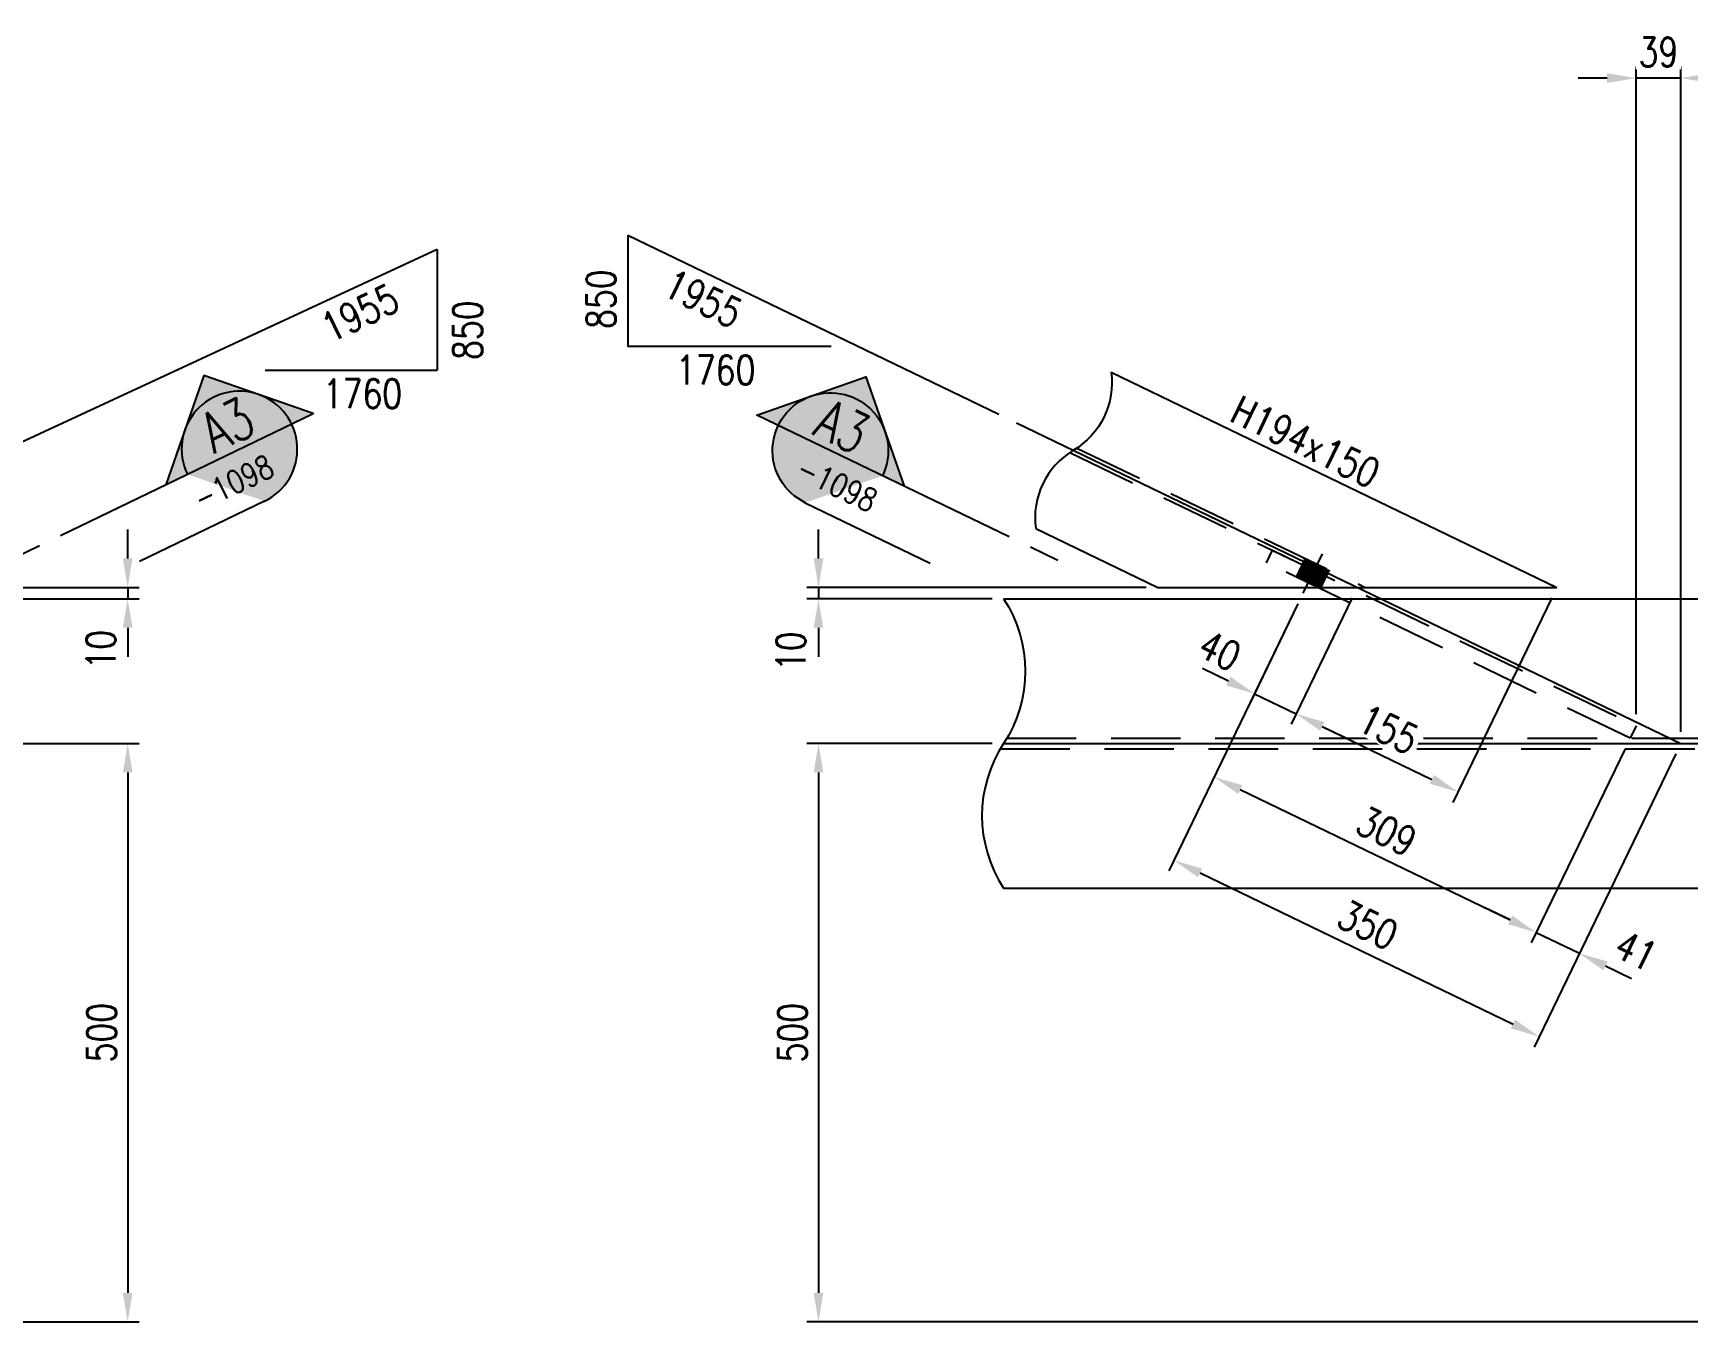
# Model space of a CAD drawing. Header units: millimetres. Extents: x 0 to 232280, y -26939 to 23794.
# Drawn here: x 94866 to 96296, y -23831 to -22717 of the extents above; entities that cross this region are included whole.
import ezdxf
from ezdxf.enums import TextEntityAlignment as Align

# ---------------------------------------------------------------- set-up
doc = ezdxf.new("R2010")
doc.units = ezdxf.units.MM
doc.header["$LTSCALE"] = 30
doc.linetypes.add('JNK-CENTER', pattern=[34, 30, -1.5, 1, -1.5])
doc.linetypes.add('JNK-HIDDEN', pattern=[3, 2, -1])
for name, color, linetype in [('CEN-R', 1, 'JNK-CENTER'), ('CON-C', 4, 'Continuous'), ('CON-G', 3, 'Continuous'), ('CON-W', 7, 'Continuous'), ('CON-Y', 2, 'Continuous'), ('Dim-W', 7, 'Continuous'), ('HID-Y', 2, 'JNK-HIDDEN'), ('TXT-Y', 2, 'Continuous')]:
    doc.layers.add(name, color=color, linetype=linetype)
doc.styles.add('SIMPLEX', font='simplex.shx', dxfattribs={"width": 0.8})
doc.dimstyles.new('DIM40', dxfattribs={"dimscale": 40, "dimtxt": 2.5, "dimasz": 2.5, "dimexe": 1, "dimexo": 1, "dimgap": 1, "dimtad": 1, "dimdec": 0, "dimdsep": 46, "dimtxsty": 'SIMPLEX', "dimcen": 0, "dimclrd": 7, "dimclre": 7, "dimclrt": 2, "dimadec": 1, "dimazin": 2, "dimtfac": 1, "dimtdec": 0, "dimtix": 1, "dimtmove": 2, "dimatfit": 2, "dimfxl": 1, "dimtolj": 1, "dimtzin": 0, "dimarcsym": 1})

# ---------------------------------------------------------------- blocks, each defined once
blk = doc.blocks.new('*D3378')
at = {"layer": 'DEFPOINTS', "color": 0, "transparency": 16777216}
for p in [(94746.99980893004, -23195.9677150533), (94836.78976919019, -23205.9677150532), (94947.66241197259, -23205.9677150532)]:
    blk.add_point(p, dxfattribs=at)
at = {"layer": 'Dim-W', "color": 7, "linetype": 'ByBlock', "lineweight": -2, "transparency": 16777216}
for p, q in [((94947.66241197259, -23170.9677150533), (94947.66241197259, -23145.9677150533)), ((94756.99980893004, -23195.9677150533), (94957.66241197259, -23195.9677150533)), ((94846.78976919019, -23205.9677150532), (94957.66241197259, -23205.9677150532)), ((94947.66241197259, -23195.9677150533), (94947.66241197259, -23205.9677150532)), ((94947.66241197259, -23230.9677150532), (94947.66241197259, -23255.9677150532))]:
    blk.add_line(p, q, dxfattribs=at)
at = {"layer": 'Dim-W', "color": 7, "transparency": 16777216}
blk.add_solid([(94943.49574530592, -23170.9677150533), (94951.82907863926, -23170.9677150533), (94947.66241197259, -23195.9677150533)], dxfattribs=at)
at = {"layer": 'Dim-W', "color": 2, "transparency": 16777216, "insert": (94924.51339305541, -23249.89076361314), "char_height": 25, "attachment_point": 5, "rotation": 90, "style": 'SIMPLEX', "bg_fill": 3, "box_fill_scale": 1.1, "bg_fill_color": 256, "bg_fill_true_color": 13158600, "bg_fill_transparency": 0}
blk.add_mtext('\\A1;10', dxfattribs=at)
at = {"layer": 'Dim-W', "color": 7, "transparency": 16777216}
blk.add_solid([(94943.49574530592, -23230.9677150532), (94951.82907863926, -23230.9677150532), (94947.66241197259, -23205.9677150532)], dxfattribs=at)
blk = doc.blocks.new('*D3379')
at = {"layer": 'DEFPOINTS', "color": 0, "transparency": 16777216}
for p in [(94836.78976919025, -23330.9677150533), (94245.01384328652, -23830.96771505331), (94947.66241197259, -23830.96771505331)]:
    blk.add_point(p, dxfattribs=at)
at = {"layer": 'Dim-W', "color": 7, "linetype": 'ByBlock', "lineweight": -2, "transparency": 16777216}
for p, q in [((94846.78976919025, -23330.9677150533), (94957.66241197259, -23330.9677150533)), ((94947.66241197259, -23355.9677150533), (94947.66241197259, -23805.96771505331)), ((94255.01384328652, -23830.96771505331), (94957.66241197259, -23830.96771505331))]:
    blk.add_line(p, q, dxfattribs=at)
at = {"layer": 'Dim-W', "color": 7, "transparency": 16777216}
for points in [[(94943.49574530592, -23355.9677150533), (94951.82907863926, -23355.9677150533), (94947.66241197259, -23330.9677150533)], [(94943.49574530592, -23805.96771505331), (94951.82907863926, -23805.96771505331), (94947.66241197259, -23830.96771505331)]]:
    blk.add_solid(points, dxfattribs=at)
at = {"layer": 'Dim-W', "color": 2, "transparency": 16777216, "insert": (94925.16241197259, -23580.96771505329), "char_height": 25, "attachment_point": 5, "rotation": 90, "style": 'SIMPLEX', "bg_fill": 3, "box_fill_scale": 1.1, "bg_fill_color": 256, "bg_fill_true_color": 13158600, "bg_fill_transparency": 0}
blk.add_mtext('\\A1;500', dxfattribs=at)
blk = doc.blocks.new('*D3234')
at = {"layer": 'DEFPOINTS', "color": 0, "transparency": 16777216}
for p in [(95963.3377751996, -23201.08409318652), (96010.22938078945, -23195.96771505339), (95957.42806518338, -23305.29749795618)]:
    blk.add_point(p, dxfattribs=at)
at = {"layer": 'Dim-W', "color": 7, "linetype": 'ByBlock', "lineweight": -2, "transparency": 16777216}
for p, q in [((96005.88045937633, -23204.97254056766), (95953.07914377027, -23314.30232347046)), ((95958.98885378649, -23210.08891870079), (95917.05984171316, -23296.906637818)), ((95898.89669934056, -23277.02950877095), (95876.38463555487, -23266.15720523817)), ((95921.40876312627, -23287.90181230372), (95957.42806518338, -23305.29749795618)), ((95979.94012896907, -23316.16980148896), (96002.45219275476, -23327.04210502174))]:
    blk.add_line(p, q, dxfattribs=at)
at = {"layer": 'Dim-W', "color": 7, "transparency": 16777216}
blk.add_solid([(95981.75217955787, -23312.41779085801), (95978.12807838028, -23319.92181211991), (95957.42806518338, -23305.29749795618)], dxfattribs=at)
at = {"layer": 'Dim-W', "color": 2, "transparency": 16777216, "insert": (95891.42466000677, -23250.67737316943), "char_height": 25, "attachment_point": 5, "rotation": 334.2215691379814, "style": 'SIMPLEX', "bg_fill": 3, "box_fill_scale": 1.1, "bg_fill_color": 256, "bg_fill_true_color": 13158600, "bg_fill_transparency": 0}
blk.add_mtext('\\A1;40', dxfattribs=at)
at = {"layer": 'Dim-W', "color": 7, "transparency": 16777216}
blk.add_solid([(95900.70874992936, -23273.27749814), (95897.08464875177, -23280.78151940189), (95921.40876312627, -23287.90181230372)], dxfattribs=at)
blk = doc.blocks.new('*D3235')
at = {"layer": 'DEFPOINTS', "color": 0, "transparency": 16777216}
for p in [(96182.68593466847, -23195.96771505341), (95957.42806518309, -23305.29749795598), (96097.26770846407, -23372.83368931326)]:
    blk.add_point(p, dxfattribs=at)
at = {"layer": 'Dim-W', "color": 7, "linetype": 'ByBlock', "lineweight": -2, "transparency": 16777216}
for p, q in [((96178.33701325535, -23204.97254056768), (96092.91878705096, -23381.83851482754)), ((95953.07914376998, -23314.30232347026), (95953.07914376978, -23314.30232347067)), ((95979.94012896859, -23316.16980148917), (96074.75564467839, -23361.96138578048))]:
    blk.add_line(p, q, dxfattribs=at)
at = {"layer": 'Dim-W', "color": 7, "transparency": 16777216}
for points in [[(95981.7521795574, -23312.41779085822), (95978.1280783798, -23319.92181212012), (95957.42806518289, -23305.29749795639)], [(96076.5676952672, -23358.20937514953), (96072.9435940896, -23365.71339641143), (96097.26770846407, -23372.83368931326)]]:
    blk.add_solid(points, dxfattribs=at)
at = {"layer": 'Dim-W', "color": 2, "transparency": 16777216, "insert": (96037.13296000297, -23318.80473622771), "char_height": 25, "attachment_point": 5, "rotation": 334.2215691379814, "style": 'SIMPLEX', "bg_fill": 3, "box_fill_scale": 1.1, "bg_fill_color": 256, "bg_fill_true_color": 13158600, "bg_fill_transparency": 0}
blk.add_mtext('\\A1;155', dxfattribs=at)
blk = doc.blocks.new('*D3236')
at = {"layer": 'DEFPOINTS', "color": 0, "transparency": 16777216}
for p in [(95963.3377751996, -23201.08409318652), (96289.75879255417, -23330.96771505336), (96167.37473433831, -23584.3747061846)]:
    blk.add_point(p, dxfattribs=at)
at = {"layer": 'Dim-W', "color": 7, "linetype": 'ByBlock', "lineweight": -2, "transparency": 16777216}
for p, q in [((95958.98885378649, -23210.08891870079), (95847.47709910297, -23440.98384604725)), ((96285.40987114108, -23339.97254056764), (96163.0258129252, -23593.37953169888)), ((95874.33808430177, -23442.85132406575), (96144.86267055263, -23573.50240265182))]:
    blk.add_line(p, q, dxfattribs=at)
at = {"layer": 'Dim-W', "color": 7, "transparency": 16777216}
for points in [[(95876.15013489057, -23439.0993134348), (95872.52603371297, -23446.6033346967), (95851.82602051608, -23431.97902053297)], [(96146.67472114143, -23569.75039202087), (96143.05061996383, -23577.25441328277), (96167.37473433831, -23584.3747061846)]]:
    blk.add_solid(points, dxfattribs=at)
at = {"layer": 'Dim-W', "color": 2, "transparency": 16777216, "insert": (96019.38545060669, -23487.91600595166), "char_height": 25, "attachment_point": 5, "rotation": 334.2215691379814, "style": 'SIMPLEX', "bg_fill": 3, "box_fill_scale": 1.1, "bg_fill_color": 256, "bg_fill_true_color": 13158600, "bg_fill_transparency": 0}
blk.add_mtext('\\A1;350', dxfattribs=at)
blk = doc.blocks.new('*D3237')
at = {"layer": 'DEFPOINTS', "color": 0, "transparency": 16777216}
for p in [(96245.9498347196, -23326.4677150534), (95886.61739182098, -23359.94041641759), (96164.88052992834, -23494.32886379895)]:
    blk.add_point(p, dxfattribs=at)
at = {"layer": 'Dim-W', "color": 7, "linetype": 'ByBlock', "lineweight": -2, "transparency": 16777216}
for p, q in [((96241.6009133065, -23335.47254056767), (96160.53160851522, -23503.33368931323)), ((95882.26847040787, -23368.94524193187), (95882.26847040749, -23368.94524193268)), ((95909.12945560628, -23370.81271995118), (96142.36846614265, -23483.45656026618))]:
    blk.add_line(p, q, dxfattribs=at)
at = {"layer": 'Dim-W', "color": 7, "transparency": 16777216}
for points in [[(95910.94150619509, -23367.06070932023), (95907.31740501749, -23374.56473058213), (95886.61739182059, -23359.9404164184)], [(96144.18051673145, -23479.70454963522), (96140.55641555384, -23487.20857089712), (96164.88052992834, -23494.32886379895)]]:
    blk.add_solid(points, dxfattribs=at)
at = {"layer": 'Dim-W', "color": 2, "transparency": 16777216, "insert": (96035.53403405396, -23406.87378270155), "char_height": 25, "attachment_point": 5, "rotation": 334.2215691379814, "style": 'SIMPLEX', "bg_fill": 3, "box_fill_scale": 1.1, "bg_fill_color": 256, "bg_fill_true_color": 13158600, "bg_fill_transparency": 0}
blk.add_mtext('\\A1;309', dxfattribs=at)
blk = doc.blocks.new('*D3238')
at = {"layer": 'DEFPOINTS', "color": 0, "transparency": 16777216}
for p in [(96164.88052992783, -23494.32886379873), (96202.1661056427, -23512.3361020701), (96202.16610564271, -23512.33610207007)]:
    blk.add_point(p, dxfattribs=at)
at = {"layer": 'Dim-W', "color": 7, "linetype": 'ByBlock', "lineweight": -2, "transparency": 16777216}
for p, q in [((96142.3684661421, -23483.45656026602), (96119.85640235641, -23472.58425673324)), ((96164.8805299278, -23494.32886379879), (96202.16610564271, -23512.33610207007)), ((96224.67816942841, -23523.20840560285), (96247.1902332141, -23534.08070913563))]:
    blk.add_line(p, q, dxfattribs=at)
at = {"layer": 'Dim-W', "color": 7, "transparency": 16777216}
blk.add_solid([(96144.18051673089, -23479.70454963507), (96140.55641555329, -23487.20857089696), (96164.8805299278, -23494.32886379879)], dxfattribs=at)
at = {"layer": 'Dim-W', "color": 2, "transparency": 16777216, "insert": (96251.07464078949, -23510.13111940876), "char_height": 25, "attachment_point": 5, "rotation": 334.2215691379814, "style": 'SIMPLEX', "bg_fill": 3, "box_fill_scale": 1.1, "bg_fill_color": 256, "bg_fill_true_color": 13158600, "bg_fill_transparency": 0}
blk.add_mtext('\\A1;41', dxfattribs=at)
at = {"layer": 'Dim-W', "color": 7, "transparency": 16777216}
blk.add_solid([(96226.49022001721, -23519.4563949719), (96222.86611883962, -23526.9604162338), (96202.16610564271, -23512.33610207007)], dxfattribs=at)
blk = doc.blocks.new('*D3239')
at = {"layer": 'DEFPOINTS', "color": 0, "transparency": 16777216}
for p in [(95544.65086477238, -23205.9677150533), (95704.61562257164, -23205.9677150533), (95837.77282691057, -23195.9677150534)]:
    blk.add_point(p, dxfattribs=at)
at = {"layer": 'Dim-W', "color": 7, "linetype": 'ByBlock', "lineweight": -2, "transparency": 16777216}
for p, q in [((95544.65086477238, -23170.9677150534), (95544.65086477238, -23145.9677150534)), ((95827.77282691057, -23195.9677150534), (95534.65086477238, -23195.9677150534)), ((95694.61562257164, -23205.9677150533), (95534.65086477238, -23205.9677150533)), ((95544.65086477238, -23195.9677150534), (95544.65086477238, -23205.9677150533)), ((95544.65086477238, -23230.9677150533), (95544.65086477238, -23255.9677150533))]:
    blk.add_line(p, q, dxfattribs=at)
at = {"layer": 'Dim-W', "color": 7, "transparency": 16777216}
blk.add_solid([(95540.48419810571, -23170.9677150534), (95548.81753143905, -23170.9677150534), (95544.65086477238, -23195.9677150534)], dxfattribs=at)
at = {"layer": 'Dim-W', "color": 2, "transparency": 16777216, "insert": (95520.77010527547, -23251.203844878), "char_height": 25, "attachment_point": 5, "rotation": 90, "style": 'SIMPLEX', "bg_fill": 3, "box_fill_scale": 1.1, "bg_fill_color": 256, "bg_fill_true_color": 13158600, "bg_fill_transparency": 0}
blk.add_mtext('\\A1;10', dxfattribs=at)
at = {"layer": 'Dim-W', "color": 7, "transparency": 16777216}
blk.add_solid([(95540.48419810571, -23230.9677150533), (95548.81753143905, -23230.9677150533), (95544.65086477238, -23205.9677150533)], dxfattribs=at)
blk = doc.blocks.new('*D3240')
at = {"layer": 'DEFPOINTS', "color": 0, "transparency": 16777216}
for p in [(95704.61562257164, -23330.9677150533), (95544.65086477238, -23830.96771505341), (96339.75879255406, -23830.96771505341)]:
    blk.add_point(p, dxfattribs=at)
at = {"layer": 'Dim-W', "color": 7, "linetype": 'ByBlock', "lineweight": -2, "transparency": 16777216}
for p, q in [((95694.61562257164, -23330.9677150533), (95534.65086477238, -23330.9677150533)), ((95544.65086477238, -23355.9677150533), (95544.65086477238, -23805.96771505341)), ((96329.75879255406, -23830.96771505341), (95534.65086477238, -23830.96771505341))]:
    blk.add_line(p, q, dxfattribs=at)
at = {"layer": 'Dim-W', "color": 7, "transparency": 16777216}
for points in [[(95540.48419810571, -23355.9677150533), (95548.81753143905, -23355.9677150533), (95544.65086477238, -23330.9677150533)], [(95540.48419810571, -23805.96771505341), (95548.81753143905, -23805.96771505341), (95544.65086477238, -23830.96771505341)]]:
    blk.add_solid(points, dxfattribs=at)
at = {"layer": 'Dim-W', "color": 2, "transparency": 16777216, "insert": (95522.15086477238, -23580.96771505334), "char_height": 25, "attachment_point": 5, "rotation": 90, "style": 'SIMPLEX', "bg_fill": 3, "box_fill_scale": 1.1, "bg_fill_color": 256, "bg_fill_true_color": 13158600, "bg_fill_transparency": 0}
blk.add_mtext('\\A1;500', dxfattribs=at)
blk = doc.blocks.new('*D3241')
at = {"layer": 'DEFPOINTS', "color": 0, "transparency": 16777216}
for p in [(96289.75879255414, -22755.74618091188), (96464.75879255409, -22872.20044934997), (96289.75879255414, -23330.96771505337)]:
    blk.add_point(p, dxfattribs=at)
at = {"layer": 'Dim-W', "color": 7, "linetype": 'ByBlock', "lineweight": -2, "transparency": 16777216}
for p, q in [((96289.75879255414, -23320.96771505337), (96289.75879255414, -22745.74618091188)), ((96464.75879255409, -22862.20044934997), (96464.75879255409, -22745.74618091188)), ((96439.75879255409, -22755.74618091188), (96314.75879255414, -22755.74618091188))]:
    blk.add_line(p, q, dxfattribs=at)
at = {"layer": 'Dim-W', "color": 7, "transparency": 16777216}
for points in [[(96314.75879255414, -22751.57951424521), (96314.75879255414, -22759.91284757855), (96289.75879255414, -22755.74618091188)], [(96439.75879255409, -22751.57951424521), (96439.75879255409, -22759.91284757855), (96464.75879255409, -22755.74618091188)]]:
    blk.add_solid(points, dxfattribs=at)
at = {"layer": 'Dim-W', "color": 2, "transparency": 16777216, "insert": (96377.25879255412, -22733.24618091188), "char_height": 25, "attachment_point": 5, "style": 'SIMPLEX', "bg_fill": 3, "box_fill_scale": 1.1, "bg_fill_color": 256, "bg_fill_true_color": 13158600, "bg_fill_transparency": 0}
blk.add_mtext('\\A1;175', dxfattribs=at)
blk = doc.blocks.new('*D3244')
at = {"layer": 'DEFPOINTS', "color": 0, "transparency": 16777216}
for p in [(96251.16854041535, -22755.74618091188), (96289.75879255414, -22755.74618091188), (96251.16854041535, -23315.66192443625)]:
    blk.add_point(p, dxfattribs=at)
at = {"layer": 'Dim-W', "color": 7, "linetype": 'ByBlock', "lineweight": -2, "transparency": 16777216}
for p, q in [((96251.16854041535, -23305.66192443625), (96251.16854041535, -22745.74618091188)), ((96226.16854041535, -22755.74618091188), (96201.16854041535, -22755.74618091188)), ((96289.75879255414, -22755.74618091188), (96251.16854041535, -22755.74618091188)), ((96314.75879255414, -22755.74618091188), (96339.75879255414, -22755.74618091188))]:
    blk.add_line(p, q, dxfattribs=at)
at = {"layer": 'Dim-W', "color": 7, "transparency": 16777216}
for points in [[(96226.16854041535, -22751.57951424521), (96226.16854041535, -22759.91284757855), (96251.16854041535, -22755.74618091188)], [(96314.75879255414, -22751.57951424521), (96314.75879255414, -22759.91284757855), (96289.75879255414, -22755.74618091188)]]:
    blk.add_solid(points, dxfattribs=at)
at = {"layer": 'Dim-W', "color": 2, "transparency": 16777216, "insert": (96270.46366648475, -22733.24618091188), "char_height": 25, "attachment_point": 5, "style": 'SIMPLEX', "bg_fill": 3, "box_fill_scale": 1.1, "bg_fill_color": 256, "bg_fill_true_color": 13158600, "bg_fill_transparency": 0}
blk.add_mtext('\\A1;39', dxfattribs=at)
blk = doc.blocks.new('SECMARK1')
at = {"layer": 'CON-Y'}
h = blk.add_hatch(color=256, dxfattribs=at)
edge = h.paths.add_edge_path()
edge.add_line((21.82666666666668, 7.071067811865485), (18.29113276073393, 3.535533905932776))
edge.add_arc((21.82666666666668, 4.707345624410664e-14), 5.000000000000002, 44.99999999999977, 135.0000000000001, ccw=False)
edge.add_line((25.36220057259943, 3.535533905932773), (21.82666666666668, 7.071067811865485))
h = blk.add_hatch(color=256, dxfattribs=at)
edge = h.paths.add_edge_path()
edge.add_line((14.75559885480128, 4.707345624410664e-14), (16.82666666666668, 1.689559442740931e-14))
edge.add_arc((21.82666666666668, 4.618527782440651e-14), 5, 135.0000000000001, 180.0000000000003, ccw=False)
edge.add_line((18.29113276073393, 3.535533905932776), (14.75559885480128, 4.707345624410664e-14))
edge = h.paths.add_edge_path()
edge.add_arc((21.82666666666668, 4.736951571734001e-14), 5, 270, 540.0000000000005)
h = blk.add_hatch(color=256, dxfattribs=at)
edge = h.paths.add_edge_path()
edge.add_line((26.82666666666668, 4.332076805060308e-14), (28.89773447853207, 4.736951571734001e-14))
edge.add_line((28.89773447853207, 4.736951571734001e-14), (25.36220057259943, 3.535533905932773))
edge.add_arc((21.82666666666668, 4.951594689828198e-14), 5, -1.1368683772161603e-13, 44.999999999999716, ccw=False)
at = {"layer": 'CON-C'}
blk.add_line((0, 0), (2.633333333333307, 0), dxfattribs=at)
blk.add_lwpolyline([(4.666666666666639, 0), (28.89773447853207, 4.736951571734001e-14), (21.82666666666668, 7.071067811865485), (14.75559885480128, 4.736951571734001e-14)], dxfattribs=at)
at = {"layer": 'CON-Y'}
blk.add_line((21.82666666666668, -4.999999999999953), (9.823333333333341, -4.999999999999953), dxfattribs=at)
blk.add_arc((21.82666666666668, 4.736951571734001e-14), 5, 270, 180.0000000000004, dxfattribs=at)
at = {"layer": 'CON-C', "style": 'SIMPLEX', "width": 0.8}
blk.add_attdef('TAG', text='', height=3.5, dxfattribs=at).set_placement((21.80333333333334, 0.5800000000000568), align=Align.CENTER)
at = {"layer": 'CON-Y', "style": 'SIMPLEX', "width": 0.8}
blk.add_attdef('H0000-0000', text='', height=2, dxfattribs=at).set_placement((24.66333333333334, -3.379999999999943), align=Align.RIGHT)

msp = doc.modelspace()

# ---------------------------------------------------------------- linework, layer by layer
at = {"layer": 'CEN-R'}
for p, q in [((95715.87352024479, -23053.80721422222), (96289.75879255417, -23330.96771505338)), ((95979.86367656951, -23166.86575623237), (95963.33777519959, -23201.08409318655)), ((95704.61562257158, -23330.9677150534), (97383.40762281386, -23330.9677150534))]:
    msp.add_line(p, q, dxfattribs=at)
at = {"layer": 'CON-G'}
for p, q in [((95797.57505818736, -23009.97666675288), (96182.68593466847, -23195.96771505341)), ((95732.34123699027, -23145.04904946689), (95837.77282691057, -23195.9677150534)), ((95704.6156225717, -23205.9677150534), (97383.40762281397, -23205.9677150534)), ((95837.77282691057, -23195.96771505341), (96182.68593466844, -23195.96771505341)), ((95704.61562257164, -23455.9677150534), (97383.40762281389, -23455.9677150534))]:
    msp.add_line(p, q, dxfattribs=at)
at = {"layer": 'CON-W'}
for p, q in [((95379.85037940044, -22891.52331097357), (95700.44760287527, -23046.35719731081)), ((95379.85037940044, -22891.52331097357), (95379.8503794006, -22987.67357391644)), ((95215.19477113525, -22903.94137180742), (94847.64457642556, -23074.50958383623)), ((95215.19477113525, -22903.94137180742), (95215.19477113517, -23008.18015169337)), ((95555.47122496896, -22987.67357391644), (95379.8503794006, -22987.67357391644)), ((95066.38210183874, -23008.18015169337), (95215.19477113517, -23008.18015169337))]:
    msp.add_line(p, q, dxfattribs=at)
for points in [[(95797.57505818736, -23009.97666675288, -0.2992863225903411), (95764.9581475888, -23077.51285810986, 0.2992863225907001), (95732.34123699027, -23145.04904946685)], [(95704.61562257164, -23205.9677150533, -0.2992863225903411), (95704.61562257164, -23330.9677150533, 0.2992863225907001), (95704.61562257164, -23455.9677150533)]]:
    msp.add_lwpolyline(points, format="xyb", dxfattribs=at)
at = {"layer": 'CON-W', "const_width": 23}
msp.add_lwpolyline([(95975.51475515636, -23175.87058174657), (95967.68669661268, -23192.07926767226)], dxfattribs=at)
at = {"layer": 'CON-W'}
msp.add_lwpolyline([(95975.51475515636, -23175.87058174657), (95967.68669661271, -23192.07926767226)], dxfattribs=at)
at = {"layer": 'HID-Y'}
for p, q in [((95761.97581248195, -23079.40407287754), (96003.33111863435, -23195.96771505341)), ((95767.94048269559, -23075.62164334221), (96017.12764294469, -23195.96771505341)), ((95931.66739455573, -23174.68358201977), (95936.88610025152, -23163.87779140261)), ((95936.88610025152, -23163.87779140261), (96251.16854041538, -23315.66192443627)), ((96245.94983471962, -23326.46771505341), (95931.66739455573, -23174.68358201977)), ((95965.15920581497, -23170.86932212151), (95957.3311472713, -23187.07800804716)), ((95965.15920581494, -23170.86932212151), (95957.3311472713, -23187.07800804716)), ((95985.87030449777, -23180.87184137174), (95978.0422459541, -23197.08052729739)), ((95985.87030449777, -23180.87184137174), (95978.0422459541, -23197.08052729739)), ((96251.16854041538, -23315.66192443627), (96245.94983471959, -23326.4677150534)), ((95701.8050942797, -23335.4677150534), (97380.59709452197, -23335.4677150534)), ((95707.42615086347, -23326.4677150534), (97386.21815110574, -23326.4677150534))]:
    msp.add_line(p, q, dxfattribs=at)

# ---------------------------------------------------------------- texts
at = {"layer": 'CON-Y', "style": 'SIMPLEX', "width": 0.8}
for s, rotation, p in [('1955', 25.77843086201559, (95122.97309394737, -22984.85995587365)), ('850', 90.00000000000117, (95369.29707907874, -22972.59093820842)), ('1955', 334.2215691379814, (95408.67079588232, -22942.72350691514)), ('850', 90, (95254.02305316785, -22999.40241909657))]:
    msp.add_text(s, height=25, rotation=rotation, dxfattribs=at).set_placement(p)
for p in [(95421.52712610169, -23020.57562398006), (95116.31512413535, -23041.08220175699)]:
    msp.add_text('1760', height=25, dxfattribs=at).set_placement(p)
at = {"layer": 'TXT-Y', "style": 'SIMPLEX', "width": 0.8}
msp.add_text('H194x150', height=25, rotation=334.2215691379819, dxfattribs=at).set_placement((95898.71582949386, -23051.59300115696))

# ---------------------------------------------------------------- dimensions: what is measured, and where the dimension line sits
at = {"layer": 'Dim-W'}
dim = msp.add_linear_dim(base=(94947.66241197259, -23205.9677150532), p1=(94746.99980893004, -23195.9677150533), p2=(94836.78976919019, -23205.9677150532), angle=90, dimstyle='DIM40', override={"dimscale": 10, "dimtix": 0, "dimtfill": 1}, dxfattribs=at)
dim.commit()
dim.dimension.update_dxf_attribs({"geometry": '*D3378', "text_midpoint": (94924.51339305541, -23249.89076361314), "dimtype": 160})
dim = msp.add_linear_dim(base=(94947.66241197259, -23830.96771505331), p1=(94836.78976919025, -23330.9677150533), p2=(94245.01384328652, -23830.96771505331), angle=90, dimstyle='DIM40', override={"dimscale": 10, "dimtix": 0, "dimtfill": 1}, dxfattribs=at)
dim.commit()
dim.dimension.update_dxf_attribs({"geometry": '*D3379', "text_midpoint": (94925.16241197259, -23580.96771505329)})

# ---------------------------------------------------------------- next in the draw order: block references
at = {"layer": 'CON-W'}
ref = msp.add_blockref('SECMARK1', (94847.72711624106, -23171.39092859111), dxfattribs=dict(at, xscale=10, yscale=10, zscale=10, rotation=25.77843086219438))
ref.add_attrib('H0000-0000', '-1098', dxfattribs={"layer": 'CON-Y', "height": 20, "rotation": 25.77843086239396, "style": 'SIMPLEX', "width": 0.8}).set_placement((95076.12005867521, -23098.62294914207), align=Align.RIGHT)
ref.add_attrib('TAG', 'A3', dxfattribs={"layer": 'CON-C', "height": 34.99999999999999, "rotation": 25.77843086239396, "style": 'SIMPLEX', "width": 0.75}).set_placement((95041.53995411744, -23071.34714658168), align=Align.CENTER)

# ---------------------------------------------------------------- next in the draw order: dimensions: what is measured, and where the dimension line sits
at = {"layer": 'Dim-W'}
for base, p1, p2, angle, picture, middle in [((95544.65086477238, -23205.9677150533), (95837.77282691057, -23195.9677150534), (95704.61562257164, -23205.9677150533), 90, '*D3239', (95520.77010527547, -23251.203844878)), ((95957.42806518338, -23305.29749795618), (95963.33777519959, -23201.08409318652), (96010.22938078945, -23195.96771505339), 334.2215691379814, '*D3234', (95891.42466000677, -23250.67737316943))]:
    dim = msp.add_linear_dim(base=base, p1=p1, p2=p2, angle=angle, dimstyle='DIM40', override={"dimscale": 10, "dimtix": 0, "dimtfill": 1}, dxfattribs=at)
    dim.commit()
    dim.dimension.update_dxf_attribs({"geometry": picture, "text_midpoint": middle, "dimtype": 160})

# ---------------------------------------------------------------- next in the draw order: block references
at = {"layer": 'CON-W'}
ref = msp.add_blockref('SECMARK1', (95751.45195511574, -23172.67630923543), dxfattribs=dict(at, xscale=-10, yscale=10, zscale=10, rotation=334.2215691378058))
ref.add_attrib('H0000-0000', '-1098', dxfattribs={"layer": 'CON-Y', "height": 20, "rotation": 334.2215691375154, "style": 'SIMPLEX', "width": 0.8}).set_placement((95588.92287930014, -23131.7175835513), align=Align.RIGHT)
ref.add_attrib('TAG', 'A3', dxfattribs={"layer": 'CON-C', "height": 34.99999999999999, "rotation": 334.2215691375154, "style": 'SIMPLEX', "width": 0.75}).set_placement((95557.63911723936, -23072.632527226), align=Align.CENTER)

# ---------------------------------------------------------------- next in the draw order: dimensions: what is measured, and where the dimension line sits
at = {"layer": 'Dim-W'}
dim = msp.add_linear_dim(base=(96097.26770846407, -23372.83368931326), p1=(95957.42806518308, -23305.29749795598), p2=(96182.68593466847, -23195.9677150534), angle=334.2215691379814, dimstyle='DIM40', override={"dimscale": 10, "dimtix": 0, "dimtfill": 1}, dxfattribs=at)
dim.commit()
dim.dimension.update_dxf_attribs({"geometry": '*D3235', "text_midpoint": (96037.13296000297, -23318.80473622771)})

# ---------------------------------------------------------------- next in the draw order: dimensions: what is measured, and where the dimension line sits
dim = msp.add_linear_dim(base=(96167.37473433831, -23584.3747061846), p1=(95963.33777519959, -23201.08409318652), p2=(96289.75879255417, -23330.96771505336), angle=334.2215691379814, dimstyle='DIM40', override={"dimscale": 10, "dimtix": 0, "dimtfill": 1}, dxfattribs=at)
dim.commit()
dim.dimension.update_dxf_attribs({"geometry": '*D3236', "text_midpoint": (96019.38545060669, -23487.91600595166)})

# ---------------------------------------------------------------- next in the draw order: dimensions: what is measured, and where the dimension line sits
dim = msp.add_linear_dim(base=(96164.88052992834, -23494.32886379895), p1=(95886.61739182097, -23359.94041641759), p2=(96245.94983471959, -23326.46771505339), angle=334.2215691379814, dimstyle='DIM40', override={"dimscale": 10, "dimtix": 0, "dimtfill": 1}, dxfattribs=at)
dim.commit()
dim.dimension.update_dxf_attribs({"geometry": '*D3237', "text_midpoint": (96035.53403405396, -23406.87378270155)})

# ---------------------------------------------------------------- next in the draw order: dimensions: what is measured, and where the dimension line sits
dim = msp.add_linear_dim(base=(96202.16610564271, -23512.33610207007), p1=(96164.88052992782, -23494.32886379873), p2=(96202.16610564268, -23512.3361020701), angle=334.2215691379814, dimstyle='DIM40', override={"dimscale": 10, "dimtix": 0, "dimtfill": 1}, dxfattribs=at)
dim.commit()
dim.dimension.update_dxf_attribs({"geometry": '*D3238', "text_midpoint": (96251.07464078949, -23510.13111940876), "dimtype": 160})

# ---------------------------------------------------------------- next in the draw order: dimensions: what is measured, and where the dimension line sits
dim = msp.add_linear_dim(base=(95544.65086477238, -23830.96771505341), p1=(95704.61562257164, -23330.9677150533), p2=(96339.75879255406, -23830.96771505341), angle=90, dimstyle='DIM40', override={"dimscale": 10, "dimtix": 0, "dimtfill": 1}, dxfattribs=at)
dim.commit()
dim.dimension.update_dxf_attribs({"geometry": '*D3240', "text_midpoint": (95522.15086477238, -23580.96771505334)})

# ---------------------------------------------------------------- next in the draw order: dimensions: what is measured, and where the dimension line sits
dim = msp.add_linear_dim(base=(96289.75879255414, -22755.74618091188), p1=(96464.75879255409, -22872.20044934997), p2=(96289.75879255414, -23330.96771505337), angle=180, dimstyle='DIM40', override={"dimscale": 10, "dimtix": 0, "dimtfill": 1}, dxfattribs=at)
dim.commit()
dim.dimension.update_dxf_attribs({"geometry": '*D3241', "text_midpoint": (96377.25879255412, -22733.24618091188)})

# ---------------------------------------------------------------- next in the draw order: dimensions: what is measured, and where the dimension line sits
dim = msp.add_linear_dim(base=(96251.16854041535, -22755.74618091188), p1=(96289.75879255414, -22755.74618091188), p2=(96251.16854041535, -23315.66192443625), angle=180, dimstyle='DIM40', override={"dimscale": 10, "dimtfill": 1}, dxfattribs=at)
dim.commit()
dim.dimension.update_dxf_attribs({"geometry": '*D3244', "text_midpoint": (96270.46366648475, -22733.24618091188)})

doc.saveas('drawing.dxf')
